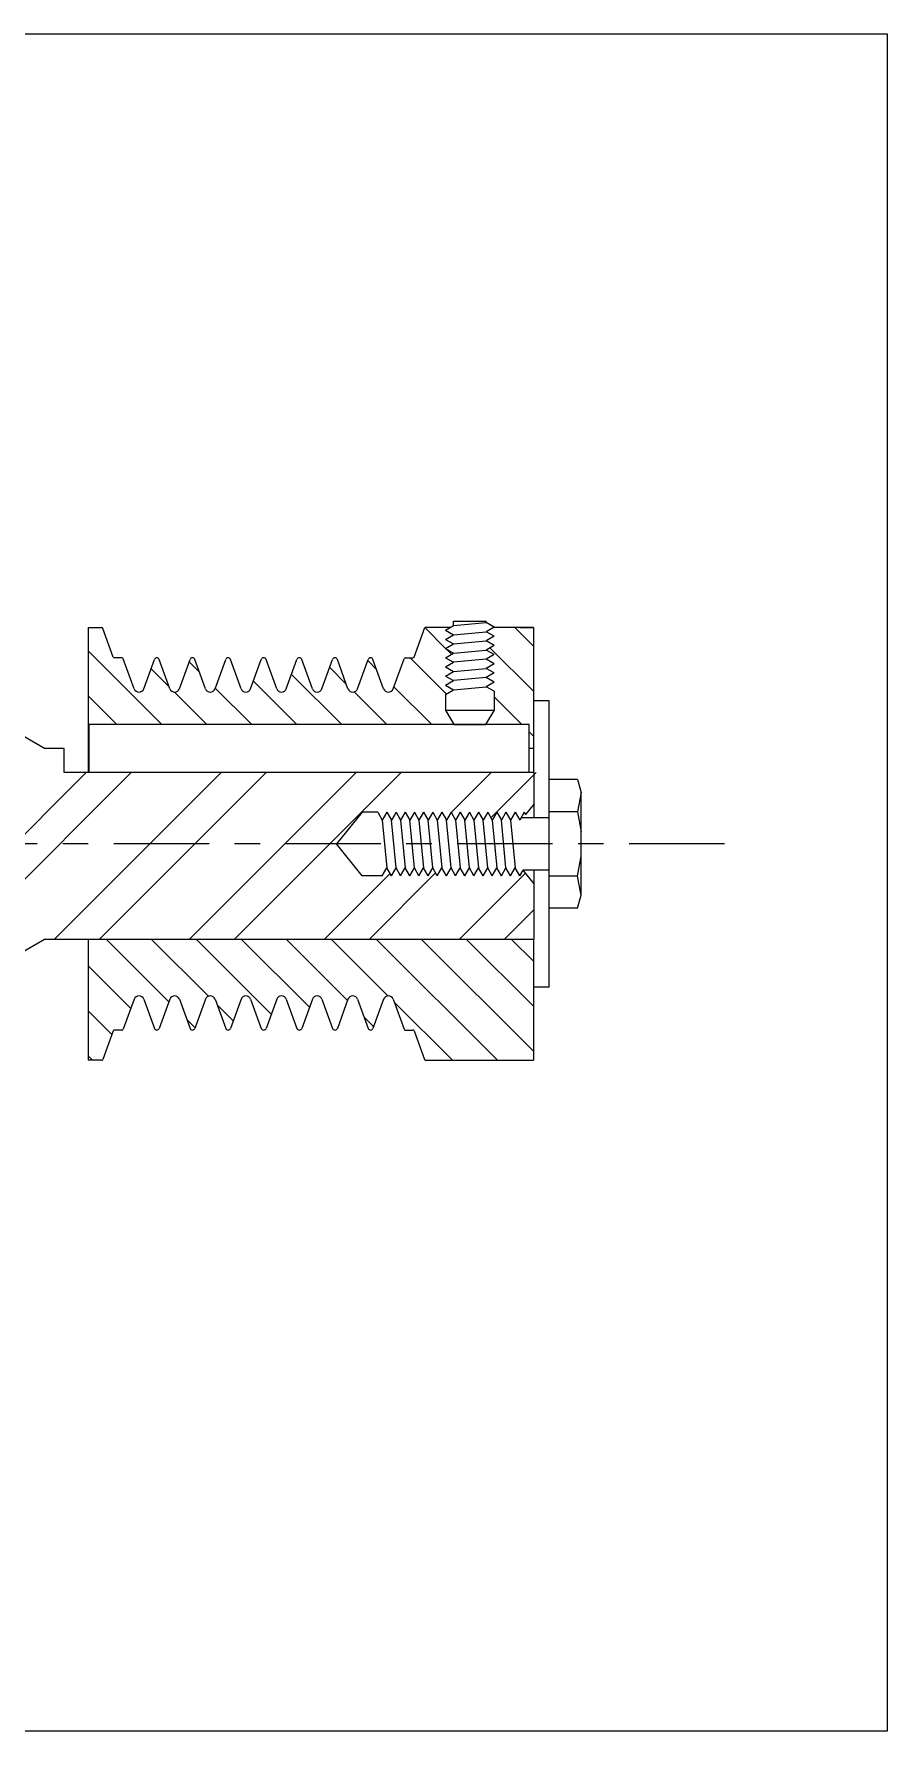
# Model space of a CAD drawing. Extents: x 0 to 74.6, y -2.9 to 21.7.
# Drawn here: x 58.89 to 62.24, y 4.29 to 10.95 of the extents above; entities that cross this region are included whole.
import ezdxf

# ---------------------------------------------------------------- set-up
doc = ezdxf.new("R2010")
doc.units = 0
doc.header["$LTSCALE"] = 0.3
doc.header["$MEASUREMENT"] = 0
doc.linetypes.add('CENTER', pattern=[2, 1.25, -0.25, 0.25, -0.25])
for name, color, linetype in [('1', 1, 'CONTINUOUS'), ('L1_', 7, 'CONTINUOUS'), ('NOTES', 2, 'CONTINUOUS')]:
    doc.layers.add(name, color=color, linetype=linetype)
pattern_1 = [(135, (41.83926, -1.42822), (-0.08838835, -0.08838835), [])]

msp = doc.modelspace()

# ---------------------------------------------------------------- hatches: boundary and pattern name
at = {"layer": 'L1_'}
h = msp.add_hatch(dxfattribs=at)
h.set_pattern_fill('ANSI31', color=256, angle=90, style=0)
h.set_pattern_definition(pattern_1)
h.paths.add_polyline_path([(59.5653, 8.3817), (59.5235, 8.4965, 0.700208), (59.5047, 8.4965), (59.4629, 8.3817, -0.700208), (59.4253, 8.3817), (59.3835, 8.4965, 0.700208), (59.3647, 8.4965), (59.3229, 8.3817, -0.700208), (59.2853, 8.3817), (59.2423, 8.4998, 0.315299), (59.2376, 8.5031), (59.2076, 8.5031, -0.315299), (59.2029, 8.5064), (59.162, 8.6188, 0.315299), (59.1573, 8.6221), (59.1041, 8.6221), (59.1041, 8.2409), (60.5415, 8.2409), (60.5083, 8.2978), (60.5083, 8.3596), (60.5395, 8.3776), (60.5083, 8.3956), (60.5395, 8.4136), (60.5083, 8.4316), (60.5395, 8.4496), (60.5083, 8.4676), (60.5395, 8.4856), (60.5083, 8.5036), (60.5395, 8.5216), (60.5083, 8.5396), (60.5395, 8.5576), (60.5083, 8.5756), (60.5395, 8.5936), (60.5083, 8.6116), (60.5265, 8.6221), (60.4274, 8.6221), (60.3853, 8.5064, -0.315299), (60.3806, 8.5031), (60.3506, 8.5031, 0.315299), (60.3459, 8.4998), (60.3029, 8.3817, -0.700208), (60.2653, 8.3817), (60.2235, 8.4965, 0.700208), (60.2047, 8.4965), (60.1629, 8.3817, -0.700208), (60.1253, 8.3817), (60.0835, 8.4965, 0.700208), (60.0647, 8.4965), (60.0229, 8.3817, -0.700208), (59.9853, 8.3817), (59.9435, 8.4965, 0.700208), (59.9247, 8.4965), (59.8829, 8.3817, -0.700208), (59.8453, 8.3817), (59.8035, 8.4965, 0.700208), (59.7847, 8.4965), (59.7429, 8.3817, -0.700208), (59.7053, 8.3817), (59.6635, 8.4965, 0.700208), (59.6447, 8.4965), (59.6029, 8.3817, -0.700208)])
h = msp.add_hatch(dxfattribs=at)
h.set_pattern_fill('ANSI31', color=256, angle=90, style=0)
h.set_pattern_definition(pattern_1)
h.paths.add_polyline_path([(60.6993, 8.5159), (60.6681, 8.4979), (60.6993, 8.4799), (60.6681, 8.4619), (60.6993, 8.4439), (60.6681, 8.4259), (60.6993, 8.4079), (60.6681, 8.3899), (60.6993, 8.3719), (60.6993, 8.2978), (60.666, 8.2409), (60.8355, 8.2409), (60.8355, 8.1471), (60.8541, 8.1471), (60.8541, 8.6221), (60.8009, 8.6221), (60.6961, 8.6221), (60.6681, 8.6059), (60.6993, 8.5879), (60.6681, 8.5699), (60.6993, 8.5519), (60.6681, 8.5339)])
h = msp.add_hatch(dxfattribs=at)
h.set_pattern_fill('ANSI31', color=256, angle=90, style=0)
h.set_pattern_definition(pattern_1)
h.paths.add_polyline_path([(60.8541, 7.3971), (59.1041, 7.3971), (59.1041, 6.9221), (59.1573, 6.9221, 0.315299), (59.162, 6.9254), (59.2029, 7.0378, -0.315299), (59.2076, 7.0411), (59.2376, 7.0411, 0.315299), (59.2423, 7.0444), (59.2853, 7.1626, -0.700208), (59.3229, 7.1626), (59.3647, 7.0477, 0.700208), (59.3835, 7.0477), (59.4253, 7.1626, -0.700208), (59.4629, 7.1626), (59.5047, 7.0477, 0.700208), (59.5235, 7.0477), (59.5653, 7.1626, -0.700208), (59.6029, 7.1626), (59.6447, 7.0477, 0.700208), (59.6635, 7.0477), (59.7053, 7.1626, -0.700208), (59.7429, 7.1626), (59.7847, 7.0477, 0.700208), (59.8035, 7.0477), (59.8453, 7.1626, -0.700208), (59.8829, 7.1626), (59.9247, 7.0477, 0.700208), (59.9435, 7.0477), (59.9853, 7.1626, -0.700208), (60.0229, 7.1626), (60.0647, 7.0477, 0.700208), (60.0835, 7.0477), (60.1253, 7.1626, -0.700208), (60.1629, 7.1626), (60.2047, 7.0477, 0.700208), (60.2235, 7.0477), (60.2653, 7.1626, -0.700208), (60.3029, 7.1626), (60.3459, 7.0444, 0.315299), (60.3506, 7.0411), (60.3806, 7.0411, -0.315299), (60.3853, 7.0378), (60.4262, 6.9254, 0.315299), (60.4309, 6.9221), (60.8541, 6.9221)])

# ---------------------------------------------------------------- linework, layer by layer
at = {"layer": '1'}
for p, q in [((59.1041, 8.6221, 2.82), (59.1041, 8.0534, 2.82)), ((59.1041, 8.6221, 2.82), (59.1573, 8.6221, 2.82)), ((59.2029, 8.5064, 2.82), (59.162, 8.6188, 2.82)), ((60.3853, 8.5064, 2.82), (60.4274, 8.6221, 2.82)), ((60.5265, 8.6221, 2.82), (60.4274, 8.6221, 2.82)), ((60.8541, 8.6221, 2.82), (60.6961, 8.6221, 2.82)), ((60.8009, 8.6221, 2.82), (60.8541, 8.6221, 2.82)), ((60.8541, 8.6221, 2.82), (60.8541, 8.0534, 2.82)), ((59.2376, 8.5031, 2.82), (59.2076, 8.5031, 2.82)), ((59.2853, 8.3817, 2.82), (59.2423, 8.4998, 2.82)), ((59.3229, 8.3817, 2.82), (59.3647, 8.4965, 2.82)), ((59.4253, 8.3817, 2.82), (59.3835, 8.4965, 2.82)), ((59.4629, 8.3817, 2.82), (59.5047, 8.4965, 2.82)), ((59.5653, 8.3817, 2.82), (59.5235, 8.4965, 2.82)), ((59.6029, 8.3817, 2.82), (59.6447, 8.4965, 2.82)), ((59.7053, 8.3817, 2.82), (59.6635, 8.4965, 2.82)), ((59.7429, 8.3817, 2.82), (59.7847, 8.4965, 2.82)), ((59.8453, 8.3817, 2.82), (59.8035, 8.4965, 2.82)), ((59.8829, 8.3817, 2.82), (59.9247, 8.4965, 2.82)), ((59.9853, 8.3817, 2.82), (59.9435, 8.4965, 2.82)), ((60.0229, 8.3817, 2.82), (60.0647, 8.4965, 2.82)), ((60.1253, 8.3817, 2.82), (60.0835, 8.4965, 2.82)), ((60.1629, 8.3817, 2.82), (60.2047, 8.4965, 2.82)), ((60.2653, 8.3817, 2.82), (60.2235, 8.4965, 2.82)), ((60.3029, 8.3817, 2.82), (60.3459, 8.4998, 2.82)), ((60.3029, 8.3817, 2.82), (60.3459, 8.4998, 2.82)), ((60.3506, 8.5031, 2.82), (60.3806, 8.5031, 2.82)), ((59.1041, 7.3971, 2.82), (59.1041, 6.9221, 2.82)), ((60.8541, 7.3971, 2.82), (60.8541, 6.9221, 2.82)), ((59.2853, 7.1626, 2.82), (59.2423, 7.0444, 2.82)), ((59.3229, 7.1626, 2.82), (59.3647, 7.0477, 2.82)), ((59.4253, 7.1626, 2.82), (59.3835, 7.0477, 2.82)), ((59.4629, 7.1626, 2.82), (59.5047, 7.0477, 2.82)), ((59.5653, 7.1626, 2.82), (59.5235, 7.0477, 2.82)), ((59.6029, 7.1626, 2.82), (59.6447, 7.0477, 2.82)), ((59.7053, 7.1626, 2.82), (59.6635, 7.0477, 2.82)), ((59.7429, 7.1626, 2.82), (59.7847, 7.0477, 2.82)), ((59.8453, 7.1626, 2.82), (59.8035, 7.0477, 2.82)), ((59.8829, 7.1626, 2.82), (59.9247, 7.0477, 2.82)), ((59.9853, 7.1626, 2.82), (59.9435, 7.0477, 2.82)), ((60.0229, 7.1626, 2.82), (60.0647, 7.0477, 2.82)), ((60.1253, 7.1626, 2.82), (60.0835, 7.0477, 2.82)), ((60.1629, 7.1626, 2.82), (60.2047, 7.0477, 2.82)), ((60.2653, 7.1626, 2.82), (60.2235, 7.0477, 2.82)), ((60.3029, 7.1626, 2.82), (60.3459, 7.0444, 2.82)), ((60.3029, 7.1626, 2.82), (60.3459, 7.0444, 2.82)), ((59.2029, 7.0378, 2.82), (59.162, 6.9254, 2.82)), ((59.2376, 7.0411, 2.82), (59.2076, 7.0411, 2.82)), ((60.3506, 7.0411, 2.82), (60.3806, 7.0411, 2.82)), ((60.3853, 7.0378, 2.82), (60.4262, 6.9254, 2.82)), ((59.1573, 6.9221, 2.82), (59.1041, 6.9221, 2.82)), ((60.4309, 6.9221, 2.82), (60.8541, 6.9221, 2.82))]:
    msp.add_line(p, q, dxfattribs=at)
for centre, radius, start, end in [((59.1573, 8.6171, 2.82), 0.005, 20, 90), ((59.2076, 8.5081, 2.82), 0.005, 200, 270), ((59.2376, 8.4981, 2.82), 0.005, 20, 90), ((59.3741, 8.4931, 2.82), 0.01, 20, 160), ((59.5141, 8.4931, 2.82), 0.01, 20, 160), ((59.6541, 8.4931, 2.82), 0.01, 20, 160), ((59.7941, 8.4931, 2.82), 0.01, 20, 160), ((59.9341, 8.4931, 2.82), 0.01, 20, 160), ((60.0741, 8.4931, 2.82), 0.01, 20, 160), ((60.2141, 8.4931, 2.82), 0.01, 20, 160), ((60.3506, 8.4981, 2.82), 0.005, 90, 160), ((60.3806, 8.5081, 2.82), 0.005, 270, 340), ((59.3041, 8.3885, 2.82), 0.02, 200, 340), ((59.4441, 8.3885, 2.82), 0.02, 200, 340), ((59.5841, 8.3885, 2.82), 0.02, 200, 340), ((59.7241, 8.3885, 2.82), 0.02, 200, 340), ((59.8641, 8.3885, 2.82), 0.02, 200, 340), ((60.0041, 8.3885, 2.82), 0.02, 200, 340), ((60.1441, 8.3885, 2.82), 0.02, 200, 340), ((60.2841, 8.3885, 2.82), 0.02, 200, 340), ((59.3041, 7.1557, 2.82), 0.02, 20, 160), ((59.4441, 7.1557, 2.82), 0.02, 20, 160), ((59.5841, 7.1557, 2.82), 0.02, 20, 160), ((59.7241, 7.1557, 2.82), 0.02, 20, 160), ((59.8641, 7.1557, 2.82), 0.02, 20, 160), ((60.0041, 7.1557, 2.82), 0.02, 20, 160), ((60.1441, 7.1557, 2.82), 0.02, 20, 160), ((60.2841, 7.1557, 2.82), 0.02, 20, 160), ((59.2076, 7.0361, 2.82), 0.005, 90, 160), ((59.2376, 7.0461, 2.82), 0.005, 270, 340), ((59.3741, 7.0511, 2.82), 0.01, 200, 340), ((59.5141, 7.0511, 2.82), 0.01, 200, 340), ((59.6541, 7.0511, 2.82), 0.01, 200, 340), ((59.7941, 7.0511, 2.82), 0.01, 200, 340), ((59.9341, 7.0511, 2.82), 0.01, 200, 340), ((60.0741, 7.0511, 2.82), 0.01, 200, 340), ((60.2141, 7.0511, 2.82), 0.01, 200, 340), ((60.3506, 7.0461, 2.82), 0.005, 200, 270), ((60.3806, 7.0361, 2.82), 0.005, 20, 90), ((59.1573, 6.9271, 2.82), 0.005, 270, 340), ((60.4309, 6.9271, 2.82), 0.005, 200, 270)]:
    msp.add_arc(centre, radius, start, end, dxfattribs=at)
at = {"layer": 'L1_', "color": 3, "linetype": 'Continuous'}
for p, q in [((60.5083, 8.6116), (60.5395, 8.6296)), ((60.5083, 8.6116), (60.5395, 8.5936)), ((60.6993, 8.6239), (60.6681, 8.6419)), ((60.6993, 8.6239), (60.6681, 8.6059)), ((60.6993, 8.5879), (60.6681, 8.6059)), ((60.5083, 8.5756), (60.5395, 8.5936)), ((60.5083, 8.5756), (60.5395, 8.5576)), ((60.5083, 8.5756), (60.5395, 8.5576)), ((60.5083, 8.5396), (60.5395, 8.5576)), ((60.5083, 8.5396), (60.5395, 8.5216)), ((60.6993, 8.5879), (60.6681, 8.5699)), ((60.6993, 8.5519), (60.6681, 8.5699)), ((60.6993, 8.5519), (60.6681, 8.5339)), ((60.6993, 8.5519), (60.6681, 8.5339)), ((60.6993, 8.5519), (60.6681, 8.5339)), ((60.6993, 8.5159), (60.6681, 8.5339)), ((60.5083, 8.5036), (60.5395, 8.5216)), ((60.5083, 8.5036), (60.5395, 8.4856)), ((60.5083, 8.4676), (60.5395, 8.4856)), ((60.5083, 8.4676), (60.5395, 8.4496)), ((60.6993, 8.5159), (60.6681, 8.4979)), ((60.6993, 8.4799), (60.6681, 8.4979)), ((60.6993, 8.4799), (60.6681, 8.4619)), ((60.5083, 8.4316), (60.5395, 8.4496)), ((60.5083, 8.4316), (60.5395, 8.4136)), ((60.5083, 8.3956), (60.5395, 8.4136)), ((60.6993, 8.4439), (60.6681, 8.4619)), ((60.6993, 8.4439), (60.6681, 8.4259)), ((60.6993, 8.4079), (60.6681, 8.4259)), ((60.6993, 8.4079), (60.6681, 8.3899)), ((60.5083, 8.3956), (60.5395, 8.3776)), ((60.5083, 8.3596), (60.5395, 8.3776)), ((60.5083, 8.3596), (60.5083, 8.2978)), ((60.6993, 8.3719), (60.6681, 8.3899)), ((60.6993, 8.3719), (60.6993, 8.2978)), ((60.9165, 8.3346), (60.8565, 8.3346)), ((60.9165, 7.2096), (60.9165, 8.3346)), ((59.1089, 8.0534), (59.1089, 8.2409)), ((60.8379, 8.0534), (60.8379, 8.2409)), ((59.0102, 8.0534), (59.0102, 8.1471)), ((60.8565, 8.1471), (60.8379, 8.1471)), ((60.8565, 8.0534), (59.0102, 8.0534)), ((60.8565, 7.9292, 2.82), (60.8565, 8.0534, 2.82)), ((61.0275, 8.0247), (60.9165, 8.0247)), ((61.0275, 8.0247), (61.0415, 7.9739)), ((61.0415, 7.9739), (61.0271, 7.8984)), ((61.0415, 7.5703), (61.0415, 7.9739)), ((60.1804, 7.8971), (60.0805, 7.7721)), ((60.2422, 7.8971), (60.1804, 7.8971)), ((60.2422, 7.8971), (60.2602, 7.8659)), ((60.2782, 7.8971), (60.2602, 7.8659)), ((60.2782, 7.8971), (60.2962, 7.8659)), ((60.3142, 7.8971), (60.2962, 7.8659)), ((60.3142, 7.8971), (60.3322, 7.8659)), ((60.3502, 7.8971), (60.3322, 7.8659)), ((60.3502, 7.8971), (60.3682, 7.8659)), ((60.3862, 7.8971), (60.3682, 7.8659)), ((60.3862, 7.8971), (60.4042, 7.8659)), ((60.4222, 7.8971), (60.4042, 7.8659)), ((60.4222, 7.8971), (60.4402, 7.8659)), ((60.4582, 7.8971), (60.4402, 7.8659)), ((60.4582, 7.8971), (60.4762, 7.8659)), ((60.4942, 7.8971), (60.4762, 7.8659)), ((60.4942, 7.8971), (60.5122, 7.8659)), ((60.5302, 7.8971), (60.5122, 7.8659)), ((60.5302, 7.8971), (60.5482, 7.8659)), ((60.5662, 7.8971), (60.5482, 7.8659)), ((60.5662, 7.8971), (60.5842, 7.8659)), ((60.6022, 7.8971), (60.5842, 7.8659)), ((60.6022, 7.8971), (60.6202, 7.8659)), ((60.6382, 7.8971), (60.6202, 7.8659)), ((60.6382, 7.8971), (60.6562, 7.8659)), ((60.6742, 7.8971), (60.6562, 7.8659)), ((60.6742, 7.8971), (60.6922, 7.8659)), ((60.7102, 7.8971), (60.6922, 7.8659)), ((60.7102, 7.8971), (60.7282, 7.8659)), ((60.7462, 7.8971), (60.7282, 7.8659)), ((60.7462, 7.8971), (60.7642, 7.8659)), ((60.7822, 7.8971), (60.7642, 7.8659)), ((60.7822, 7.8971), (60.8002, 7.8659)), ((60.8182, 7.8971), (60.8002, 7.8659)), ((60.9165, 7.8748), (60.8053, 7.8748)), ((60.8182, 7.8971), (60.8235, 7.8879)), ((60.8565, 7.9292), (60.8235, 7.8879)), ((61.0271, 7.8984), (60.9165, 7.8984)), ((61.0271, 7.8984), (61.0415, 7.82)), ((60.1804, 7.6471), (60.0805, 7.7721)), ((60.2602, 7.6471), (60.2782, 7.6783)), ((60.2962, 7.6471), (60.2782, 7.6783)), ((60.2962, 7.6471), (60.3142, 7.6783)), ((60.3322, 7.6471), (60.3142, 7.6783)), ((60.3322, 7.6471), (60.3502, 7.6783)), ((60.3682, 7.6471), (60.3502, 7.6783)), ((60.3682, 7.6471), (60.3862, 7.6783)), ((60.4042, 7.6471), (60.3862, 7.6783)), ((60.4042, 7.6471), (60.4222, 7.6783)), ((60.4402, 7.6471), (60.4222, 7.6783)), ((60.4402, 7.6471), (60.4582, 7.6783)), ((60.4762, 7.6471), (60.4582, 7.6783)), ((60.4762, 7.6471), (60.4942, 7.6783)), ((60.5122, 7.6471), (60.4942, 7.6783)), ((60.5122, 7.6471), (60.5302, 7.6783)), ((60.5482, 7.6471), (60.5302, 7.6783)), ((60.5482, 7.6471), (60.5662, 7.6783)), ((60.5842, 7.6471), (60.5662, 7.6783)), ((60.5842, 7.6471), (60.6022, 7.6783)), ((60.6202, 7.6471), (60.6022, 7.6783)), ((60.6202, 7.6471), (60.6382, 7.6783)), ((60.6562, 7.6471), (60.6382, 7.6783)), ((60.6562, 7.6471), (60.6742, 7.6783)), ((60.6922, 7.6471), (60.6742, 7.6783)), ((60.6922, 7.6471), (60.7102, 7.6783)), ((60.7282, 7.6471), (60.7102, 7.6783)), ((60.7282, 7.6471), (60.7462, 7.6783)), ((60.7642, 7.6471), (60.7462, 7.6783)), ((60.7642, 7.6471), (60.7822, 7.6783)), ((60.8002, 7.6471), (60.7822, 7.6783)), ((60.8002, 7.6471), (60.8131, 7.6694)), ((60.9165, 7.6694), (60.8131, 7.6694)), ((60.8565, 7.615), (60.8131, 7.6694)), ((61.0271, 7.6458), (61.0415, 7.7242)), ((60.2602, 7.6471), (60.1804, 7.6471)), ((60.8565, 7.3971, 2.82), (60.8565, 7.615, 2.82)), ((61.0271, 7.6458), (60.9165, 7.6458)), ((61.0415, 7.5703), (61.0271, 7.6458)), ((61.0275, 7.5195), (61.0415, 7.5703)), ((61.0275, 7.5195), (60.9165, 7.5195)), ((60.9165, 7.2096), (60.8565, 7.2096))]:
    msp.add_line(p, q, dxfattribs=at)
at = {"layer": 'L1_'}
for p, q in [((60.5395, 8.6476), (60.6681, 8.6476)), ((60.5395, 8.6296), (60.5395, 8.6476)), ((60.6681, 8.6419), (60.6681, 8.6476)), ((60.5083, 8.2978), (60.6993, 8.2978)), ((60.5083, 8.2978), (60.5415, 8.2409)), ((60.6993, 8.2978), (60.666, 8.2409)), ((60.5415, 8.2409), (60.666, 8.2409))]:
    msp.add_line(p, q, dxfattribs=at)
at = {"layer": 'L1_', "color": 7, "linetype": 'Continuous'}
for p, q in [((60.5395, 8.6296), (60.6681, 8.6419)), ((60.5395, 8.5936), (60.6681, 8.6059)), ((60.5395, 8.5576), (60.6681, 8.5699)), ((60.5395, 8.5216), (60.6681, 8.5339)), ((60.6681, 8.4979), (60.5395, 8.4856)), ((60.5395, 8.4496), (60.6681, 8.4619)), ((60.6681, 8.4259), (60.5395, 8.4136)), ((60.5395, 8.3776), (60.6681, 8.3899)), ((58.3242, 7.2804, 2.82), (59.0971, 8.0534, 2.82)), ((58.501, 7.2804, 2.82), (59.2739, 8.0534, 2.82)), ((58.9712, 7.3971, 2.82), (59.6275, 8.0534, 2.82)), ((59.148, 7.3971, 2.82), (59.8042, 8.0534, 2.82)), ((59.5015, 7.3971, 2.82), (60.1578, 8.0534, 2.82)), ((59.6783, 7.3971, 2.82), (60.3346, 8.0534, 2.82)), ((60.5308, 7.896, 2.82), (60.6881, 8.0534, 2.82)), ((60.6868, 7.8753, 2.82), (60.8649, 8.0534, 2.82)), ((60.2602, 7.8659), (60.2782, 7.6783)), ((60.3142, 7.6783), (60.2962, 7.8659)), ((60.3322, 7.8659), (60.3502, 7.6783)), ((60.3862, 7.6783), (60.3682, 7.8659)), ((60.4042, 7.8659), (60.4222, 7.6783)), ((60.4582, 7.6783), (60.4402, 7.8659)), ((60.4762, 7.8659), (60.4942, 7.6783)), ((60.5302, 7.6783), (60.5122, 7.8659)), ((60.5482, 7.8659), (60.5662, 7.6783)), ((60.6022, 7.6783), (60.5842, 7.8659)), ((60.6202, 7.8659), (60.6382, 7.6783)), ((60.6742, 7.6783), (60.6562, 7.8659)), ((60.6922, 7.8659), (60.7102, 7.6783)), ((60.7462, 7.6783), (60.7282, 7.8659)), ((60.7642, 7.8659), (60.7822, 7.6783)), ((60.0319, 7.3971, 2.82), (60.2909, 7.6562, 2.82)), ((60.2086, 7.3971, 2.82), (60.4698, 7.6582, 2.82)), ((60.5622, 7.3971, 2.82), (60.8226, 7.6575, 2.82)), ((60.739, 7.3971, 2.82), (60.8565, 7.5147, 2.82))]:
    msp.add_line(p, q, dxfattribs=at)
at = {"layer": 'L1_', "color": 2, "linetype": 'Continuous'}
for p, q in [((58.9329, 8.1471, 2.82), (58.7308, 8.2638, 2.82)), ((60.8379, 8.2409), (59.1065, 8.2409)), ((59.0102, 8.1471), (58.9329, 8.1471)), ((58.9329, 7.3971, 2.82), (58.7308, 7.2804, 2.82)), ((60.8565, 7.3971), (58.9329, 7.3971))]:
    msp.add_line(p, q, dxfattribs=at)
at = {"layer": 'L1_', "color": 6, "linetype": 'Continuous'}
for p, q in [((60.8565, 7.8748, 2.82), (60.8565, 7.9292, 2.82)), ((60.8565, 7.615, 2.82), (60.8565, 7.6694, 2.82))]:
    msp.add_line(p, q, dxfattribs=at)
at = {"layer": 'L1_', "color": 3, "linetype": 'CENTER'}
msp.add_line((61.6046, 7.7721), (53.591, 7.7721), dxfattribs=at)
at = {"layer": 'NOTES'}
for p, q in [((52.2436, 10.954), (62.2436, 10.954)), ((62.2436, 10.954), (62.2436, 4.2873)), ((62.2436, 4.2873), (52.2436, 4.2873))]:
    msp.add_line(p, q, dxfattribs=at)

doc.saveas('drawing.dxf')
